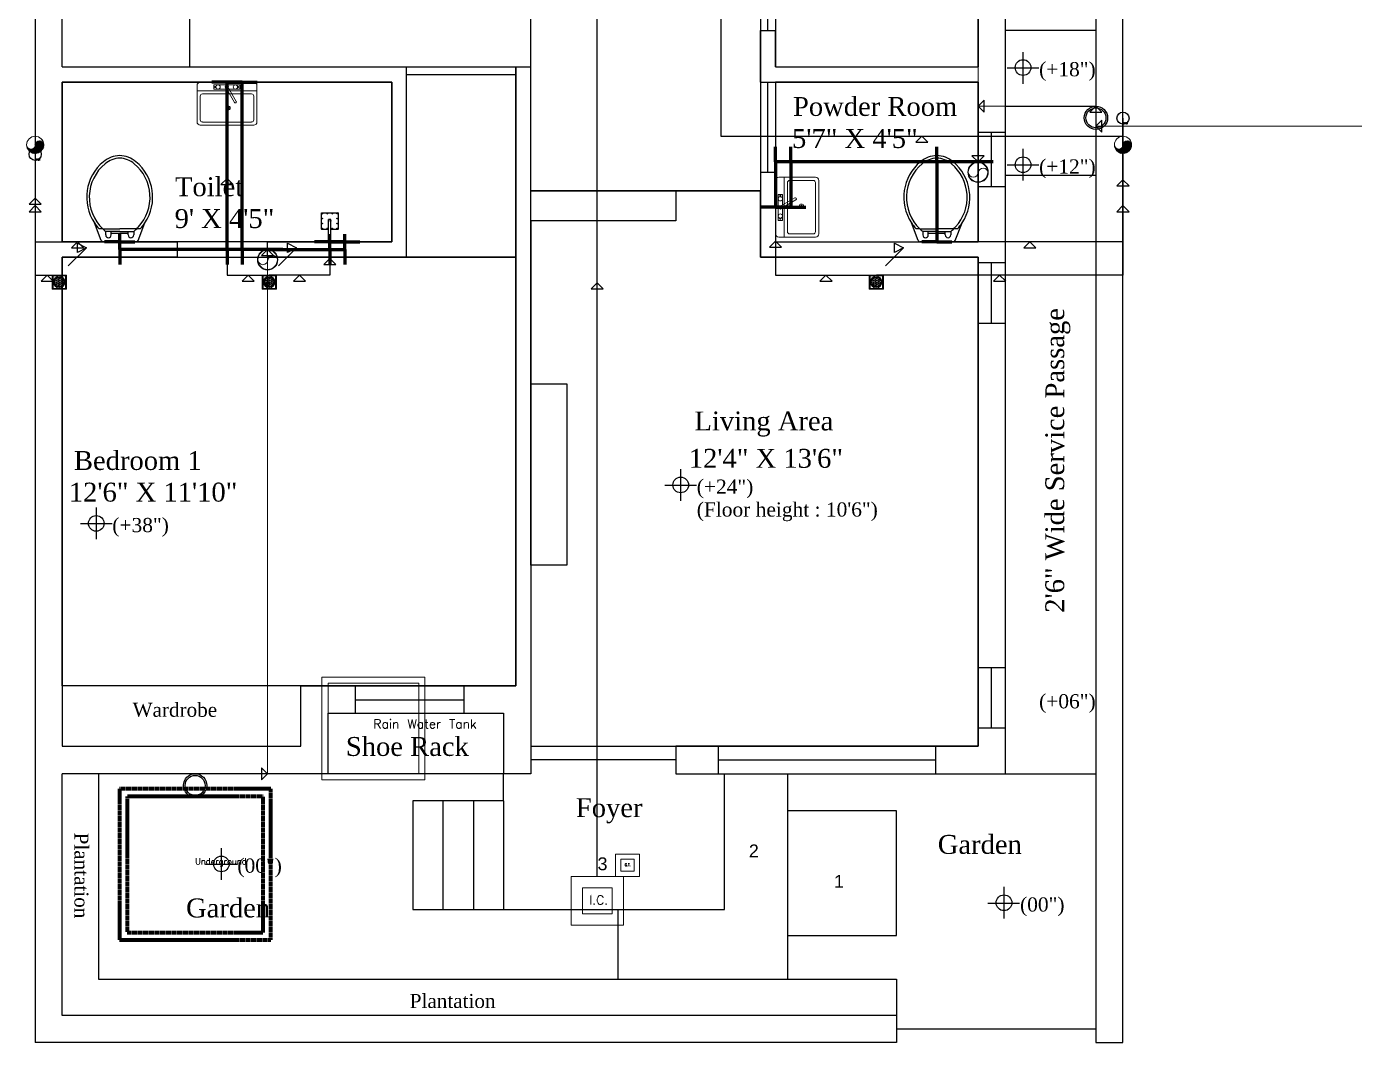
# Model space of a CAD drawing. Header units: millimetres. Extents: x 17285 to 18590, y 19555 to 20160.
# Drawn here: x 17285.2 to 17724.6, y 19559.9 to 19896.2 of the extents above; entities that cross this region are included whole.
import ezdxf

# ---------------------------------------------------------------- set-up
doc = ezdxf.new("R2010")
doc.units = ezdxf.units.MM
doc.header["$LTSCALE"] = 0.5
doc.linetypes.add('CENTER2', pattern=[28.575, 19.05, -3.175, 3.175, -3.175])
doc.linetypes.add('DASHED', pattern=[0.75, 0.5, -0.25])
for name, color, linetype in [('Balcony2', 7, 'Continuous'), ('BathRoom1', 7, 'Continuous'), ('BedRoom1', 7, 'Continuous'), ('Boundary', 7, 'Continuous'), ('Doors', 7, 'Continuous'), ('Foyer', 7, 'Continuous'), ('Garden', 7, 'Continuous'), ('IC GT Connection', 1, 'Continuous'), ('LivingRoom1', 7, 'Continuous'), ('MainGate', 7, 'Continuous'), ('Pathway1', 7, 'Continuous'), ('Plantation', 7, 'Continuous'), ('Powder_Room1', 7, 'Continuous'), ('Rain_Water', 5, 'Continuous'), ('ShoeRack', 7, 'Continuous'), ('Soil Drain Pipe', 30, 'Continuous'), ('Staircase', 7, 'Continuous'), ('Staircase_outerwall', 7, 'Continuous'), ('StoreRoom', 7, 'Continuous'), ('Underground', 7, 'DASHED'), ('Wardrobe1', 7, 'Continuous'), ('WashBasin', 7, 'Continuous'), ('Waste Drain Pipe', 3, 'Continuous'), ('WC', 7, 'Continuous'), ('Windows', 7, 'Continuous')]:
    doc.layers.add(name, color=color, linetype=linetype)
doc.layers.add('Shower', color=7, linetype='Continuous', plot=False)
doc.styles.add('PDF Arial', font='arial.ttf')
doc.styles.add('PDF Romantic', font='romantic.ttf')
doc.styles.get("Standard").update_dxf_attribs({"font": 'txt.shx'})

# ---------------------------------------------------------------- blocks, each defined once
blk = doc.blocks.new('WashBasin')
at = {"color": 0, "lineweight": 0}
for p, q in [((-8.84, 0), (8.84, 0)), ((-9.91, -13.21), (-9.91, -1.07)), ((-9.91, -2.86), (9.91, -2.86)), ((-8.12, -3.93), (8.12, -3.93)), ((-4.38, -2.31), (-4.38, -0.88)), ((-4.38, -0.88), (4.19, -0.88)), ((-0.1, -2.31), (-4.38, -2.31)), ((-4.02, -1.42), (-4.02, -1.78)), ((-3.62, -1.42), (-4.02, -1.42)), ((-4.02, -1.78), (-3.62, -1.78)), ((-0.2, -2.13), (2.45, -6.72)), ((3.07, -6.37), (0.42, -1.77)), ((4.19, -2.31), (0.73, -2.31)), ((3.43, -1.42), (3.83, -1.42)), ((3.83, -1.78), (3.43, -1.78)), ((3.83, -1.42), (3.83, -1.78)), ((4.19, -0.88), (4.19, -2.31)), ((9.91, -1.07), (9.91, -13.21)), ((-8.84, -12.49), (-8.84, -4.64)), ((8.84, -4.64), (8.84, -12.49)), ((8.84, -14.28), (-8.84, -14.28)), ((8.12, -13.21), (-8.12, -13.21))]:
    blk.add_line(p, q, dxfattribs=at)
for centre, radius in [((-2.95, -1.6), 0.714), ((-0.1, -1.6), 0.535), ((2.76, -1.6), 0.714), ((0.33, -8.57), 0.714), ((0.33, -8.57), 0.357)]:
    blk.add_circle(centre, radius, dxfattribs=at)
for centre, radius, start, end in [((-8.84, -1.07), 1.07, 90, 180), ((8.84, -1.07), 1.07, 0, 90), ((-8.12, -4.64), 0.714, 90, 180), ((8.12, -4.64), 0.714, 0, 90), ((2.76, -6.54), 0.357, 210, 30), ((-8.12, -12.49), 0.714, 180, 270), ((8.12, -12.49), 0.714, 270, 0), ((-8.84, -13.21), 1.07, 180, 270), ((8.84, -13.21), 1.07, 270, 0)]:
    blk.add_arc(centre, radius, start, end, dxfattribs=at)
blk = doc.blocks.new('Toilet sheet')
at = {"layer": 'WC'}
for p, q in [((0, 0), (-5.46, 0)), ((0, 0), (5.46, 0)), ((-6.13, -0.46), (-8.37, -6.29)), ((-6.82, -4.33), (-5.62, -4.33)), ((-5.62, -4.33), (0, -4.33)), ((-4.64, -3.46), (-4.64, -2.26)), ((0, -3.46), (-4.64, -3.46)), ((-2.81, -2.26), (-2.81, -2.89)), ((2.81, -2.89), (-2.81, -2.89)), ((-2.81, -2.89), (-2.81, -3.46)), ((0, -3.46), (4.64, -3.46)), ((5.62, -4.33), (0, -4.33)), ((2.81, -2.26), (2.81, -2.89)), ((2.81, -2.89), (2.81, -3.46)), ((4.64, -3.46), (4.64, -2.26)), ((5.62, -4.33), (6.82, -4.33)), ((6.13, -0.46), (8.37, -6.29))]:
    blk.add_line(p, q, dxfattribs=at)
for centre, radius, start, end in [((-5.46, -0.72), 0.716, 90, 158.9586), ((5.46, -0.72), 0.716, 21.0414, 90), ((4.36, -14.74), 15.28, 137.0418, 146.4185), ((4.36, -14.74), 14.42, 133.7957, 137.0418), ((4.36, -14.74), 14.42, 128.5915, 133.7957), ((-3.72, -2.26), 0.911, 0, 180), ((3.72, -2.26), 0.911, 0, 180), ((-4.36, -14.74), 14.42, 46.2043, 51.4085), ((-4.36, -14.74), 14.42, 309.5706, 46.2043), ((-4.36, -14.74), 15.28, 33.5815, 42.9582), ((4.36, -14.74), 15.28, 146.4185, 230.4294), ((4.36, -14.74), 14.42, 137.0418, 230.4294), ((-4.36, -14.74), 15.28, 309.5706, 33.5815), ((0.37, -19.56), 8.16, 230.4294, 267.3753), ((-0.37, -19.56), 8.16, 272.6247, 309.5706), ((0.37, -19.56), 9.02, 230.4294, 267.624), ((-0.37, -19.56), 9.02, 272.376, 309.5706)]:
    blk.add_arc(centre, radius, start, end, dxfattribs=at)
blk = doc.blocks.new('Shower')
at = {"linetype": 'Continuous'}
for p, q in [((-0.78, 0), (-0.71, 0)), ((-0.78, -0.31), (-0.78, 0)), ((-0.71, 0), (0.71, 0)), ((0.71, 0), (0.78, 0)), ((0.78, -0.31), (0.78, 0)), ((-2.74, -9.58), (-2.74, -4.14)), ((-2.72, -4.12), (-0.36, -4.12)), ((-2.51, -4.39), (-2.51, -4.41)), ((-2.47, -4.39), (-2.51, -4.39)), ((-2.48, -4.39), (-2.48, -4.41)), ((-2.45, -4.35), (-2.47, -4.35)), ((-2.47, -4.35), (-2.47, -4.39)), ((-2.45, -4.38), (-2.47, -4.38)), ((-2.45, -4.39), (-2.45, -4.35)), ((-2.41, -4.39), (-2.45, -4.39)), ((-2.43, -4.41), (-2.43, -4.39)), ((-2.41, -4.41), (-2.41, -4.39)), ((-0.87, -4.39), (-0.87, -4.41)), ((-0.83, -4.39), (-0.87, -4.39)), ((-0.85, -4.39), (-0.85, -4.41)), ((-0.81, -4.35), (-0.83, -4.35)), ((-0.83, -4.35), (-0.83, -4.39)), ((-0.81, -4.38), (-0.83, -4.38)), ((-0.81, -4.39), (-0.81, -4.35)), ((-0.77, -4.39), (-0.81, -4.39)), ((-0.79, -4.41), (-0.79, -4.39)), ((-0.77, -4.41), (-0.77, -4.39)), ((-0.71, -0.36), (-0.73, -0.36)), ((0.71, -0.36), (-0.71, -0.36)), ((-0.36, -0.36), (-0.36, -7.4)), ((0.36, -0.36), (0.36, -7.4)), ((0.36, -4.12), (2.72, -4.12)), ((0.73, -0.36), (0.71, -0.36)), ((0.77, -4.39), (0.77, -4.41)), ((0.81, -4.39), (0.77, -4.39)), ((0.79, -4.39), (0.79, -4.41)), ((0.83, -4.35), (0.81, -4.35)), ((0.81, -4.35), (0.81, -4.39)), ((0.83, -4.38), (0.81, -4.38)), ((0.83, -4.39), (0.83, -4.35)), ((0.87, -4.39), (0.83, -4.39)), ((0.85, -4.41), (0.85, -4.39)), ((0.87, -4.41), (0.87, -4.39)), ((2.41, -4.39), (2.41, -4.41)), ((2.45, -4.39), (2.41, -4.39)), ((2.43, -4.39), (2.43, -4.41)), ((2.47, -4.35), (2.45, -4.35)), ((2.45, -4.35), (2.45, -4.39)), ((2.47, -4.38), (2.45, -4.38)), ((2.47, -4.39), (2.47, -4.35)), ((2.51, -4.39), (2.47, -4.39)), ((2.48, -4.41), (2.48, -4.39)), ((2.51, -4.41), (2.51, -4.39)), ((2.74, -4.14), (2.74, -9.58)), ((-2.51, -4.41), (-2.47, -4.41)), ((-2.51, -6.03), (-2.51, -6.05)), ((-2.47, -6.03), (-2.51, -6.03)), ((-2.51, -6.05), (-2.47, -6.05)), ((-2.51, -7.67), (-2.51, -7.69)), ((-2.47, -7.67), (-2.51, -7.67)), ((-2.51, -7.69), (-2.47, -7.69)), ((-2.48, -6.03), (-2.48, -6.05)), ((-2.48, -7.67), (-2.48, -7.69)), ((-2.47, -4.41), (-2.47, -4.45)), ((-2.47, -4.43), (-2.45, -4.43)), ((-2.47, -4.45), (-2.45, -4.45)), ((-2.45, -5.99), (-2.47, -5.99)), ((-2.47, -5.99), (-2.47, -6.03)), ((-2.45, -6.01), (-2.47, -6.01)), ((-2.47, -6.05), (-2.47, -6.09)), ((-2.47, -6.07), (-2.45, -6.07)), ((-2.47, -6.09), (-2.45, -6.09)), ((-2.45, -7.63), (-2.47, -7.63)), ((-2.47, -7.63), (-2.47, -7.67)), ((-2.45, -7.65), (-2.47, -7.65)), ((-2.47, -7.69), (-2.47, -7.73)), ((-2.47, -7.7), (-2.45, -7.7)), ((-2.47, -7.73), (-2.45, -7.73)), ((-2.45, -4.41), (-2.41, -4.41)), ((-2.45, -4.45), (-2.45, -4.41)), ((-2.45, -6.03), (-2.45, -5.99)), ((-2.41, -6.03), (-2.45, -6.03)), ((-2.45, -6.05), (-2.41, -6.05)), ((-2.45, -6.09), (-2.45, -6.05)), ((-2.45, -7.67), (-2.45, -7.63)), ((-2.41, -7.67), (-2.45, -7.67)), ((-2.45, -7.69), (-2.41, -7.69)), ((-2.45, -7.73), (-2.45, -7.69)), ((-2.43, -6.05), (-2.43, -6.03)), ((-2.43, -7.69), (-2.43, -7.67)), ((-2.41, -6.05), (-2.41, -6.03)), ((-2.41, -7.69), (-2.41, -7.67)), ((-0.87, -4.41), (-0.83, -4.41)), ((-0.83, -4.41), (-0.83, -4.45)), ((-0.83, -4.43), (-0.81, -4.43)), ((-0.83, -4.45), (-0.81, -4.45)), ((-0.81, -4.41), (-0.77, -4.41)), ((-0.81, -4.45), (-0.81, -4.41)), ((0.36, -7.4), (-0.36, -7.4)), ((-0.36, -7.4), (0.36, -7.4)), ((-0.36, -7.44), (-0.36, -7.4)), ((-0.36, -7.44), (0.36, -7.44)), ((0.36, -7.44), (0.36, -7.4)), ((0.77, -4.41), (0.81, -4.41)), ((0.81, -4.41), (0.81, -4.45)), ((0.81, -4.43), (0.83, -4.43)), ((0.81, -4.45), (0.83, -4.45)), ((0.83, -4.41), (0.87, -4.41)), ((0.83, -4.45), (0.83, -4.41)), ((2.41, -4.41), (2.45, -4.41)), ((2.41, -6.03), (2.41, -6.05)), ((2.45, -6.03), (2.41, -6.03)), ((2.41, -6.05), (2.45, -6.05)), ((2.41, -7.67), (2.41, -7.69)), ((2.45, -7.67), (2.41, -7.67)), ((2.41, -7.69), (2.45, -7.69)), ((2.43, -6.03), (2.43, -6.05)), ((2.43, -7.67), (2.43, -7.69)), ((2.45, -4.41), (2.45, -4.45)), ((2.45, -4.43), (2.47, -4.43)), ((2.45, -4.45), (2.47, -4.45)), ((2.47, -5.99), (2.45, -5.99)), ((2.45, -5.99), (2.45, -6.03)), ((2.47, -6.01), (2.45, -6.01)), ((2.45, -6.05), (2.45, -6.09)), ((2.45, -6.07), (2.47, -6.07)), ((2.45, -6.09), (2.47, -6.09)), ((2.47, -7.63), (2.45, -7.63)), ((2.45, -7.63), (2.45, -7.67)), ((2.47, -7.65), (2.45, -7.65)), ((2.45, -7.69), (2.45, -7.73)), ((2.45, -7.7), (2.47, -7.7)), ((2.45, -7.73), (2.47, -7.73)), ((2.47, -4.41), (2.51, -4.41)), ((2.47, -4.45), (2.47, -4.41)), ((2.47, -6.03), (2.47, -5.99)), ((2.51, -6.03), (2.47, -6.03)), ((2.47, -6.05), (2.51, -6.05)), ((2.47, -6.09), (2.47, -6.05)), ((2.47, -7.67), (2.47, -7.63)), ((2.51, -7.67), (2.47, -7.67)), ((2.47, -7.69), (2.51, -7.69)), ((2.47, -7.73), (2.47, -7.69)), ((2.48, -6.05), (2.48, -6.03)), ((2.48, -7.69), (2.48, -7.67)), ((2.51, -6.05), (2.51, -6.03)), ((2.51, -7.69), (2.51, -7.67)), ((2.72, -9.6), (-2.72, -9.6)), ((-2.51, -9.31), (-2.51, -9.33)), ((-2.47, -9.31), (-2.51, -9.31)), ((-2.51, -9.33), (-2.47, -9.33)), ((-2.48, -9.31), (-2.48, -9.33)), ((-2.45, -9.27), (-2.47, -9.27)), ((-2.47, -9.27), (-2.47, -9.31)), ((-2.45, -9.29), (-2.47, -9.29)), ((-2.47, -9.33), (-2.47, -9.36)), ((-2.47, -9.34), (-2.45, -9.34)), ((-2.47, -9.36), (-2.45, -9.36)), ((-2.45, -9.31), (-2.45, -9.27)), ((-2.41, -9.31), (-2.45, -9.31)), ((-2.45, -9.33), (-2.41, -9.33)), ((-2.45, -9.36), (-2.45, -9.33)), ((-2.43, -9.33), (-2.43, -9.31)), ((-2.41, -9.33), (-2.41, -9.31)), ((-0.87, -9.31), (-0.87, -9.33)), ((-0.83, -9.31), (-0.87, -9.31)), ((-0.87, -9.33), (-0.83, -9.33)), ((-0.85, -9.31), (-0.85, -9.33)), ((-0.81, -9.27), (-0.83, -9.27)), ((-0.83, -9.27), (-0.83, -9.31)), ((-0.81, -9.29), (-0.83, -9.29)), ((-0.83, -9.33), (-0.83, -9.36)), ((-0.83, -9.34), (-0.81, -9.34)), ((-0.83, -9.36), (-0.81, -9.36)), ((-0.81, -9.31), (-0.81, -9.27)), ((-0.77, -9.31), (-0.81, -9.31)), ((-0.81, -9.33), (-0.77, -9.33)), ((-0.81, -9.36), (-0.81, -9.33)), ((-0.79, -9.33), (-0.79, -9.31)), ((-0.77, -9.33), (-0.77, -9.31)), ((0.77, -9.31), (0.77, -9.33)), ((0.81, -9.31), (0.77, -9.31)), ((0.77, -9.33), (0.81, -9.33)), ((0.79, -9.31), (0.79, -9.33)), ((0.83, -9.27), (0.81, -9.27)), ((0.81, -9.27), (0.81, -9.31)), ((0.83, -9.29), (0.81, -9.29)), ((0.81, -9.33), (0.81, -9.36)), ((0.81, -9.34), (0.83, -9.34)), ((0.81, -9.36), (0.83, -9.36)), ((0.83, -9.31), (0.83, -9.27)), ((0.87, -9.31), (0.83, -9.31)), ((0.83, -9.33), (0.87, -9.33)), ((0.83, -9.36), (0.83, -9.33)), ((0.85, -9.33), (0.85, -9.31)), ((0.87, -9.33), (0.87, -9.31)), ((2.41, -9.31), (2.41, -9.33)), ((2.45, -9.31), (2.41, -9.31)), ((2.41, -9.33), (2.45, -9.33)), ((2.43, -9.31), (2.43, -9.33)), ((2.47, -9.27), (2.45, -9.27)), ((2.45, -9.27), (2.45, -9.31)), ((2.47, -9.29), (2.45, -9.29)), ((2.45, -9.33), (2.45, -9.36)), ((2.45, -9.34), (2.47, -9.34)), ((2.45, -9.36), (2.47, -9.36)), ((2.47, -9.31), (2.47, -9.27)), ((2.51, -9.31), (2.47, -9.31)), ((2.47, -9.33), (2.51, -9.33)), ((2.47, -9.36), (2.47, -9.33)), ((2.48, -9.33), (2.48, -9.31)), ((2.51, -9.33), (2.51, -9.31))]:
    blk.add_line(p, q, dxfattribs=at)
at = {"linetype": 'CENTER2'}
for p, q in [((0.48, 0), (-0.48, 0)), ((0, 0.48), (0, -0.48))]:
    blk.add_line(p, q, dxfattribs=at)
at = {"linetype": 'Continuous'}
for centre in [(-2.46, -4.4), (-0.82, -4.4), (0.82, -4.4), (2.46, -4.4), (-2.46, -6.04), (-2.46, -7.68), (2.46, -6.04), (2.46, -7.68), (-2.46, -9.32), (-0.82, -9.32), (0.82, -9.32), (2.46, -9.32)]:
    blk.add_circle(centre, 0.0959, dxfattribs=at)
for centre, radius, start, end in [((-2.72, -4.14), 0.024, 90, 180), ((-0.73, -0.31), 0.048, 180, 270), ((0.73, -0.31), 0.048, 270, 0), ((2.72, -4.14), 0.024, 0, 90), ((0, -6.86), 0.444, 144.1752, 215.8248), ((0, -6.86), 0.441, 144.6089, 215.3911), ((0, -6.86), 0.434, 145.9684, 214.0316), ((0, -6.86), 0.432, 146.4427, 213.5573), ((0, -6.86), 0.392, 156.4575, 203.5425), ((0, -6.86), 0.444, 0, 35.8248), ((0, -6.86), 0.441, 0, 35.3911), ((0, -6.86), 0.434, 0, 34.0316), ((0, -6.86), 0.432, 326.4427, 33.5573), ((0, -6.86), 0.392, 336.4575, 23.5425), ((0, -6.86), 0.444, 324.1752, 0), ((0, -6.86), 0.434, 325.9684, 0), ((0, -6.86), 0.441, 324.6089, 0), ((-2.72, -9.58), 0.024, 180, 270), ((2.72, -9.58), 0.024, 270, 0)]:
    blk.add_arc(centre, radius, start, end, dxfattribs=at)
blk = doc.blocks.new('MWSP')
at = {"layer": 'MainWaterSupplyPipe', "lineweight": 0}
for p, q in [((-81, -94), (-81, -94)), ((-81, -94), (-81, -94)), ((-77, -102), (-77, -102)), ((-77, -102), (-77, -102))]:
    blk.add_line(p, q, dxfattribs=at)
at = {"layer": 'MainWaterSupplyPipe', "color": 215, "lineweight": 0, "true_color": 0xa953a0}
for radius in [84.5, 80.6]:
    blk.add_circle((0, -85), radius, dxfattribs=at)
at = {"layer": 'MainWaterSupplyPipe', "color": 6, "lineweight": 0}
blk.add_arc((-39, -85), 41.3, 181.1754, 358.8246, dxfattribs=at)
at = {"layer": 'MainWaterSupplyPipe', "color": 215, "lineweight": 0, "true_color": 0xa953a0}
for centre, start, end in [((-39, -85), 181.1754, 358.8246), ((43, -92), 6.1794, 173.8256)]:
    blk.add_arc(centre, 41.3, start, end, dxfattribs=at)
blk = doc.blocks.new('Outlet_Pipe')
for radius in [3.86, 3.3]:
    blk.add_circle((0, -3.86), radius)
blk = doc.blocks.new('IC')
at = {"color": 7, "lineweight": 0}
for points in [[(8.67, 0), (-8.67, 0), (-8.67, -16.14), (8.67, -16.14)], [(4.89, -3.78), (-4.89, -3.78), (-4.89, -12.36), (4.89, -12.36)]]:
    blk.add_lwpolyline(points, close=True, dxfattribs=at)
blk.add_text('I.C.', height=3).set_placement((-2.68, -9.34))
at = {"insert": (-1.87, -5.98), "char_height": 0.00873, "attachment_point": 1}
blk.add_mtext_dynamic_manual_height_columns('IC', width=5.7261, gutter_width=0.0437, heights=[0], dxfattribs=at)
blk = doc.blocks.new('GT')
at = {"color": 7, "lineweight": 0}
for p, q in [((4.92, 9.25), (-4.92, 9.25)), ((-4.92, 9.25), (-4.92, 0)), ((2.76, 7.09), (-2.76, 7.09)), ((-2.76, 7.09), (-2.76, 2.17)), ((2.76, 2.17), (2.76, 7.09)), ((4.92, 0), (4.92, 9.25)), ((-4.92, 0), (4.92, 0)), ((-2.76, 2.17), (2.76, 2.17))]:
    blk.add_line(p, q, dxfattribs=at)
blk.add_text('G.T.', height=1).set_placement((-1.1, 4.27))
blk = doc.blocks.new('FT')
at = {"lineweight": 0}
for p, q in [((-117.92934, -235.85868), (-117.92934, 0)), ((-117.92934, 0), (117.92934, 0)), ((117.92934, 0), (117.92934, -235.85868)), ((-102.205428, -220.134768), (-102.205428, -15.723912)), ((-102.205428, -15.723912), (102.205428, -15.723912)), ((-78.61956, -117.92934), (-74.688582, -117.92934)), ((-78.61956, -133.653252), (-74.688582, -133.653252)), ((-70.757604, -106.136406), (-74.688582, -98.27445)), ((-74.688582, -98.27445), (-74.688582, -98.27445)), ((-74.688582, -117.92934), (-70.757604, -106.136406)), ((-74.688582, -133.653252), (-70.757604, -141.515208)), ((-70.757604, -141.515208), (-74.688582, -149.377164)), ((-55.033692, -82.550538), (-58.96467, -90.412494)), ((-58.96467, -90.412494), (-55.033692, -98.27445)), ((-58.96467, -125.791296), (-55.033692, -117.92934)), ((-55.033692, -133.653252), (-58.96467, -125.791296)), ((-58.96467, -157.23912), (-55.033692, -149.377164)), ((-55.033692, -169.032054), (-58.96467, -157.23912)), ((-55.033692, -62.895648), (-43.240758, -62.895648)), ((-55.033692, -62.895648), (-55.033692, -62.895648)), ((-43.240758, -82.550538), (-55.033692, -82.550538)), ((-55.033692, -98.27445), (-43.240758, -98.27445)), ((-55.033692, -117.92934), (-43.240758, -117.92934)), ((-43.240758, -133.653252), (-55.033692, -133.653252)), ((-55.033692, -149.377164), (-43.240758, -149.377164)), ((-43.240758, -169.032054), (-55.033692, -169.032054)), ((-39.30978, -55.033692), (-43.240758, -51.102714)), ((-43.240758, -62.895648), (-39.30978, -55.033692)), ((-39.30978, -90.412494), (-43.240758, -82.550538)), ((-43.240758, -98.27445), (-39.30978, -90.412494)), ((-43.240758, -117.92934), (-39.30978, -125.791296)), ((-39.30978, -125.791296), (-43.240758, -133.653252)), ((-43.240758, -149.377164), (-39.30978, -157.23912)), ((-39.30978, -157.23912), (-43.240758, -169.032054)), ((-27.516846, -43.240758), (-23.585868, -47.171736)), ((-23.585868, -62.895648), (-27.516846, -74.688582)), ((-27.516846, -74.688582), (-23.585868, -82.550538)), ((-23.585868, -98.27445), (-27.516846, -106.136406)), ((-27.516846, -106.136406), (-23.585868, -117.92934)), ((-27.516846, -141.515208), (-23.585868, -133.653252)), ((-23.585868, -149.377164), (-27.516846, -141.515208)), ((-27.516846, -176.89401), (-23.585868, -169.032054)), ((-23.585868, -184.755966), (-27.516846, -176.89401)), ((-23.585868, -47.171736), (-15.723912, -47.171736)), ((-15.723912, -62.895648), (-23.585868, -62.895648)), ((-23.585868, -82.550538), (-15.723912, -82.550538)), ((-15.723912, -98.27445), (-23.585868, -98.27445)), ((-23.585868, -117.92934), (-15.723912, -117.92934)), ((-23.585868, -133.653252), (-15.723912, -133.653252)), ((-15.723912, -149.377164), (-23.585868, -149.377164)), ((-23.585868, -169.032054), (-15.723912, -169.032054)), ((-15.723912, -184.755966), (-23.585868, -184.755966)), ((-15.723912, -47.171736), (-11.792934, -39.30978)), ((-7.861956, -74.688582), (-15.723912, -62.895648)), ((-15.723912, -82.550538), (-7.861956, -74.688582)), ((-7.861956, -106.136406), (-15.723912, -98.27445)), ((-15.723912, -117.92934), (-7.861956, -106.136406)), ((-15.723912, -133.653252), (-7.861956, -141.515208)), ((-7.861956, -141.515208), (-15.723912, -149.377164)), ((-15.723912, -169.032054), (-7.861956, -176.89401)), ((-7.861956, -176.89401), (-15.723912, -184.755966)), ((3.930978, -47.171736), (0, -55.033692)), ((0, -55.033692), (3.930978, -62.895648)), ((3.930978, -82.550538), (0, -90.412494)), ((0, -90.412494), (3.930978, -98.27445)), ((0, -125.791296), (3.930978, -117.92934)), ((3.930978, -133.653252), (0, -125.791296)), ((0, -157.23912), (3.930978, -149.377164)), ((3.930978, -169.032054), (0, -157.23912)), ((0, -192.617922), (3.930978, -184.755966)), ((3.930978, -196.5489), (0, -192.617922)), ((15.723912, -47.171736), (3.930978, -47.171736)), ((3.930978, -62.895648), (15.723912, -62.895648)), ((15.723912, -82.550538), (3.930978, -82.550538)), ((3.930978, -98.27445), (15.723912, -98.27445)), ((3.930978, -117.92934), (15.723912, -117.92934)), ((15.723912, -133.653252), (3.930978, -133.653252)), ((3.930978, -149.377164), (15.723912, -149.377164)), ((15.723912, -169.032054), (3.930978, -169.032054)), ((3.930978, -184.755966), (15.723912, -184.755966)), ((19.65489, -55.033692), (15.723912, -47.171736)), ((15.723912, -62.895648), (19.65489, -55.033692)), ((19.65489, -90.412494), (15.723912, -82.550538)), ((15.723912, -98.27445), (19.65489, -90.412494)), ((15.723912, -117.92934), (19.65489, -125.791296)), ((19.65489, -125.791296), (15.723912, -133.653252)), ((15.723912, -149.377164), (19.65489, -157.23912)), ((19.65489, -157.23912), (15.723912, -169.032054)), ((15.723912, -184.755966), (19.65489, -192.617922)), ((19.65489, -192.617922), (19.65489, -196.5489)), ((35.378802, -62.895648), (31.447824, -74.688582)), ((31.447824, -74.688582), (35.378802, -82.550538)), ((35.378802, -98.27445), (31.447824, -106.136406)), ((31.447824, -106.136406), (35.378802, -117.92934)), ((31.447824, -141.515208), (35.378802, -133.653252)), ((35.378802, -149.377164), (31.447824, -141.515208)), ((31.447824, -176.89401), (35.378802, -169.032054)), ((35.378802, -184.755966), (31.447824, -176.89401)), ((35.378802, -47.171736), (35.378802, -47.171736)), ((35.378802, -47.171736), (35.378802, -47.171736)), ((43.240758, -62.895648), (35.378802, -62.895648)), ((35.378802, -82.550538), (43.240758, -82.550538)), ((43.240758, -98.27445), (35.378802, -98.27445)), ((35.378802, -117.92934), (43.240758, -117.92934)), ((35.378802, -133.653252), (43.240758, -133.653252)), ((43.240758, -149.377164), (35.378802, -149.377164)), ((35.378802, -169.032054), (43.240758, -169.032054)), ((43.240758, -184.755966), (35.378802, -184.755966)), ((51.102714, -74.688582), (43.240758, -62.895648)), ((43.240758, -82.550538), (51.102714, -74.688582)), ((51.102714, -106.136406), (43.240758, -98.27445)), ((43.240758, -117.92934), (51.102714, -106.136406)), ((43.240758, -133.653252), (51.102714, -141.515208)), ((51.102714, -141.515208), (43.240758, -149.377164)), ((43.240758, -169.032054), (51.102714, -176.89401)), ((51.102714, -176.89401), (47.171736, -184.755966)), ((66.826626, -82.550538), (58.96467, -90.412494)), ((58.96467, -90.412494), (66.826626, -98.27445)), ((58.96467, -125.791296), (66.826626, -117.92934)), ((66.826626, -133.653252), (58.96467, -125.791296)), ((58.96467, -157.23912), (66.826626, -149.377164)), ((62.895648, -165.101076), (58.96467, -157.23912)), ((70.757604, -82.550538), (66.826626, -82.550538)), ((66.826626, -98.27445), (74.688582, -98.27445)), ((66.826626, -117.92934), (74.688582, -117.92934)), ((74.688582, -133.653252), (66.826626, -133.653252)), ((66.826626, -149.377164), (74.688582, -149.377164)), ((74.688582, -98.27445), (74.688582, -94.343472)), ((74.688582, -117.92934), (78.61956, -121.860318)), ((78.61956, -125.791296), (74.688582, -133.653252)), ((102.205428, -15.723912), (102.205428, -220.134768)), ((117.92934, -235.85868), (-117.92934, -235.85868)), ((102.205428, -220.134768), (-102.205428, -220.134768))]:
    blk.add_line(p, q, dxfattribs=at)
for centre, radius in [((-1.965471, -115.963869), 96.308943), ((-1.965476, -115.963864), 80.585036)]:
    blk.add_circle(centre, radius, dxfattribs=at)
blk = doc.blocks.new('WPDT')
at = {"lineweight": 0}
for p, q in [((-53.1, -62.9), (-53.1, -62.9)), ((-53.1, -62.9), (-53.1, -62.9)), ((-53.1, -66.8), (-53.1, -66.8)), ((-53.1, -66.8), (-53.1, -66.8)), ((-53.1, -74.7), (-13.8, -114)), ((-13.8, -114), (-53.1, -74.7)), ((-49.1, -78.6), (-17.7, -110.1)), ((-17.7, -110.1), (-49.1, -78.6)), ((-37.3, -82.6), (-5.9, -114)), ((-5.9, -114), (-37.3, -82.6)), ((-29.5, -86.5), (-2, -114)), ((-2, -114), (-29.5, -86.5)), ((-25.5, -86.5), (2, -114)), ((2, -114), (-25.5, -86.5)), ((-21.6, -86.5), (5.9, -114)), ((5.9, -114), (-21.6, -86.5)), ((13.8, -114), (-17.7, -86.5)), ((-17.7, -86.5), (13.8, -114)), ((-13.8, -82.6), (13.8, -114)), ((13.8, -114), (-13.8, -82.6)), ((-9.8, -78.6), (21.6, -110.1)), ((21.6, -110.1), (-9.8, -78.6)), ((-9.8, -82.6), (17.7, -110.1)), ((17.7, -110.1), (-9.8, -82.6)), ((-5.9, -78.6), (25.6, -110.1)), ((25.6, -110.1), (-5.9, -78.6)), ((33.4, -106.1), (-2, -70.8)), ((-2, -70.8), (33.4, -106.1)), ((33.4, -106.1), (-2, -70.8)), ((-2, -70.8), (33.4, -106.1)), ((-2, -74.7), (29.5, -106.1)), ((29.5, -106.1), (-2, -74.7)), ((45.2, -94.3), (2, -55)), ((2, -55), (45.2, -94.3)), ((2, -59), (41.3, -98.3)), ((41.3, -98.3), (2, -59)), ((41.3, -98.3), (2, -62.9)), ((2, -62.9), (41.3, -98.3)), ((2, -66.8), (37.3, -102.2)), ((37.3, -102.2), (2, -66.8)), ((5.9, -43.2), (49.1, -86.5)), ((49.1, -86.5), (5.9, -43.2)), ((5.9, -47.2), (49.1, -90.4)), ((49.1, -90.4), (5.9, -47.2)), ((5.9, -51.1), (45.2, -94.3)), ((45.2, -94.3), (5.9, -51.1)), ((9.8, -43.2), (53.1, -86.5)), ((53.1, -86.5), (9.8, -43.2)), ((53.1, -78.6), (13.8, -39.3)), ((13.8, -39.3), (53.1, -82.6)), ((53.1, -82.6), (13.8, -39.3)), ((13.8, -39.3), (53.1, -78.6)), ((17.7, -35.4), (57, -74.7)), ((57, -74.7), (17.7, -35.4)), ((21.6, -35.4), (57, -70.8)), ((57, -70.8), (21.6, -35.4)), ((25.6, -35.4), (57, -66.8)), ((57, -66.8), (25.6, -35.4)), ((29.5, -31.4), (57, -62.9)), ((57, -62.9), (29.5, -31.4)), ((33.4, -31.4), (57, -59)), ((57, -59), (33.4, -31.4)), ((37.3, -35.4), (57, -51.1)), ((57, -51.1), (37.3, -35.4)), ((-45.2, -90.4), (-29.5, -106.1)), ((-29.5, -106.1), (-45.2, -90.4))]:
    blk.add_line(p, q, dxfattribs=at)
blk.add_circle((0, -57), 57, dxfattribs=at)
for centre, radius, start, end in [((0, -57), 57, 0.0052, 179.99961), ((-27.5, -57), 29.5, 181.1743, 358.8257), ((27.5, -60.9), 29.5, 6.17946, 173.8261)]:
    blk.add_arc(centre, radius, start, end, dxfattribs=at)
at = {"color": 3, "lineweight": 0}
blk.add_arc((-27.5, -57), 29.5, 181.1743, 358.8257, dxfattribs=at)
blk = doc.blocks.new('SPDT')
blk.add_circle((0, 0), 2)
blk.add_text('SPDT', height=0.5).set_placement((0, -2))

msp = doc.modelspace()

# ---------------------------------------------------------------- linework, layer by layer
at = {"color": 5, "lineweight": 20}
for p, q in [((17600.02, 20090.79), (17600.02, 19851.35)), ((17639.04, 19869.81), (17600.02, 19869.81)), ((17600.02, 19869.81), (17600.02, 19851.35)), ((17639.04, 19863.18), (17639.04, 19869.81)), ((17639.04, 19863.18), (17639.04, 19869.81)), ((18306.35, 19863.18), (17639.04, 19863.18)), ((18306.35, 19863.18), (17639.04, 19863.18)), ((17364.92, 19648.84), (17364.92, 19822.4)), ((17340.94, 19648.84), (17364.92, 19648.84))]:
    msp.add_line(p, q, dxfattribs=at)
at = {"color": 5, "lineweight": 60}
for p, q in [((17351.49, 19877.79), (17346.49, 19877.79)), ((17351.49, 19877.79), (17346.49, 19877.79)), ((17351.49, 19822.4), (17351.49, 19877.79)), ((17351.49, 19877.79), (17356.49, 19877.79)), ((17351.49, 19822.4), (17351.49, 19877.79)), ((17351.49, 19877.79), (17356.49, 19877.79)), ((17533.03, 19851.35), (17533.03, 19856.35)), ((17586.38, 19851.35), (17586.38, 19856.35)), ((17600.02, 19851.35), (17533.03, 19851.35)), ((17533.03, 19851.35), (17533.03, 19846.35)), ((17533.03, 19851.35), (17533.03, 19836.39)), ((17600.02, 19851.35), (17586.38, 19851.35)), ((17586.38, 19851.35), (17586.38, 19846.35)), ((17586.38, 19851.35), (17586.38, 19824.92)), ((17533.03, 19836.39), (17528.03, 19836.39)), ((17533.03, 19836.39), (17538.03, 19836.39)), ((17315.97, 19824.92), (17310.97, 19824.92)), ((17315.97, 19824.92), (17310.97, 19824.92)), ((17315.97, 19822.4), (17315.97, 19827.4)), ((17315.97, 19822.4), (17315.97, 19827.4)), ((17315.97, 19822.4), (17315.97, 19824.92)), ((17315.97, 19824.92), (17320.97, 19824.92)), ((17315.97, 19822.4), (17315.97, 19824.92)), ((17315.97, 19824.92), (17320.97, 19824.92)), ((17351.49, 19822.4), (17351.49, 19827.4)), ((17351.49, 19822.4), (17351.49, 19827.4)), ((17385.48, 19824.92), (17380.48, 19824.92)), ((17385.48, 19824.92), (17380.48, 19824.92)), ((17385.48, 19822.4), (17385.48, 19827.4)), ((17385.48, 19822.4), (17385.48, 19827.4)), ((17385.48, 19822.4), (17385.48, 19824.92)), ((17385.48, 19824.92), (17390.48, 19824.92)), ((17385.48, 19822.4), (17385.48, 19824.92)), ((17385.48, 19824.92), (17390.48, 19824.92)), ((17586.38, 19824.92), (17581.38, 19824.92)), ((17586.38, 19824.92), (17591.38, 19824.92)), ((17364.92, 19822.4), (17315.97, 19822.4)), ((17315.97, 19822.4), (17315.97, 19817.4)), ((17364.92, 19822.4), (17315.97, 19822.4)), ((17315.97, 19822.4), (17315.97, 19817.4)), ((17364.92, 19822.4), (17351.49, 19822.4)), ((17351.49, 19822.4), (17351.49, 19817.4)), ((17364.92, 19822.4), (17351.49, 19822.4)), ((17351.49, 19822.4), (17351.49, 19817.4)), ((17364.92, 19822.4), (17385.48, 19822.4)), ((17364.92, 19822.4), (17385.48, 19822.4)), ((17385.48, 19822.4), (17385.48, 19817.4)), ((17385.48, 19822.4), (17385.48, 19817.4))]:
    msp.add_line(p, q, dxfattribs=at)
at = {"color": 1, "lineweight": 60}
for p, q in [((17356.49, 19877.79), (17351.49, 19877.79)), ((17356.49, 19877.79), (17351.49, 19877.79)), ((17356.49, 19822.4), (17356.49, 19877.79)), ((17356.49, 19877.79), (17361.49, 19877.79)), ((17356.49, 19822.4), (17356.49, 19877.79)), ((17356.49, 19877.79), (17361.49, 19877.79)), ((17538.03, 19851.35), (17538.03, 19856.35)), ((17605.02, 19851.35), (17538.03, 19851.35)), ((17538.03, 19851.35), (17538.03, 19846.35)), ((17538.03, 19851.35), (17538.03, 19836.39)), ((17538.03, 19836.39), (17533.03, 19836.39)), ((17538.03, 19836.39), (17543.03, 19836.39)), ((17356.49, 19822.4), (17356.49, 19827.4)), ((17356.49, 19822.4), (17356.49, 19827.4)), ((17390.48, 19824.92), (17385.48, 19824.92)), ((17390.48, 19824.92), (17385.48, 19824.92)), ((17390.48, 19822.4), (17390.48, 19827.4)), ((17390.48, 19822.4), (17390.48, 19827.4)), ((17390.48, 19822.4), (17390.48, 19824.92)), ((17390.48, 19824.92), (17395.48, 19824.92)), ((17390.48, 19822.4), (17390.48, 19824.92)), ((17390.48, 19824.92), (17395.48, 19824.92)), ((17369.92, 19822.4), (17356.49, 19822.4)), ((17356.49, 19822.4), (17356.49, 19817.4)), ((17369.92, 19822.4), (17356.49, 19822.4)), ((17356.49, 19822.4), (17356.49, 19817.4)), ((17369.92, 19822.4), (17390.48, 19822.4)), ((17369.92, 19822.4), (17390.48, 19822.4)), ((17390.48, 19822.4), (17390.48, 19817.4)), ((17390.48, 19822.4), (17390.48, 19817.4))]:
    msp.add_line(p, q, dxfattribs=at)
for p, q in [((17298.97, 19816.92), (17304.97, 19822.92)), ((17368.48, 19816.92), (17374.48, 19822.92)), ((17569.38, 19816.92), (17575.38, 19822.92))]:
    msp.add_line(p, q)
at = {"color": 5, "lineweight": 25}
for points in [[(17600.02, 19869.81), (17602.02, 19867.81), (17602.02, 19871.81), (17600.02, 19869.81)], [(17639.04, 19869.81), (17637.04, 19867.81), (17641.04, 19867.81), (17639.04, 19869.81)], [(17639.04, 19869.81), (17637.04, 19867.81), (17641.04, 19867.81), (17639.04, 19869.81)], [(17639.04, 19863.18), (17641.04, 19861.18), (17641.04, 19865.18), (17639.04, 19863.18)], [(17639.04, 19863.18), (17641.04, 19861.18), (17641.04, 19865.18), (17639.04, 19863.18)], [(17600.02, 19851.35), (17602.02, 19853.35), (17598.02, 19853.35), (17600.02, 19851.35)], [(17600.02, 19851.35), (17602.02, 19853.35), (17598.02, 19853.35), (17600.02, 19851.35)], [(17364.92, 19822.4), (17362.92, 19820.4), (17366.92, 19820.4), (17364.92, 19822.4)], [(17364.92, 19648.84), (17362.92, 19650.84), (17362.92, 19646.84), (17364.92, 19648.84)]]:
    msp.add_lwpolyline(points, dxfattribs=at)
for points in [[(17304.97, 19822.92), (17301.97, 19821.42), (17301.97, 19824.42)], [(17374.48, 19822.92), (17371.48, 19821.42), (17371.48, 19824.42)], [(17575.38, 19822.92), (17572.38, 19821.42), (17572.38, 19824.42)]]:
    msp.add_lwpolyline(points, close=True)
at = {"layer": 'Balcony2'}
msp.add_line((17334.99, 19822.4), (17364.92, 19822.4), dxfattribs=at)
at = {"layer": 'BathRoom1', "lineweight": 25}
for p, q in [((17406.04, 19877.79), (17296.95, 19877.79)), ((17296.95, 19877.79), (17296.95, 19824.92)), ((17406.04, 19824.92), (17406.04, 19877.79)), ((17296.95, 19824.92), (17334.99, 19824.92)), ((17334.99, 19824.92), (17334.99, 19819.89)), ((17364.92, 19819.89), (17364.92, 19824.92)), ((17364.92, 19824.92), (17406.04, 19824.92))]:
    msp.add_line(p, q, dxfattribs=at)
at = {"layer": 'BathRoom1'}
msp.add_lwpolyline([(17296.95, 19877.79), (17406.04, 19877.79), (17406.04, 19824.92), (17296.95, 19824.92)], close=True, dxfattribs=at)
at = {"layer": 'BedRoom1', "lineweight": 25}
for p, q in [((17410.93, 19819.89), (17410.93, 19882.82)), ((17447.02, 19677.93), (17447.02, 19882.82)), ((17447.02, 19882.82), (17452.05, 19882.82)), ((17334.99, 19819.89), (17296.95, 19819.89)), ((17296.95, 19819.89), (17296.95, 19677.93)), ((17410.93, 19819.89), (17364.92, 19819.89)), ((17308.14, 19736.95), (17308.14, 19726.46)), ((17302.96, 19731.64), (17313.45, 19731.64)), ((17375.97, 19677.93), (17447.02, 19677.93))]:
    msp.add_line(p, q, dxfattribs=at)
at = {"layer": 'BedRoom1'}
for points in [[(17410.93, 19882.82), (17447.02, 19882.82), (17447.02, 19819.89), (17410.93, 19819.89)], [(17296.95, 19819.89), (17447.02, 19819.89), (17447.02, 19677.93), (17296.95, 19677.93)]]:
    msp.add_lwpolyline(points, close=True, dxfattribs=at)
at = {"layer": 'BedRoom1', "lineweight": 25}
msp.add_circle((17308.21, 19731.71), 2.59, dxfattribs=at)
at = {"layer": 'Boundary', "lineweight": 25}
for p, q in [((17288, 20159.88), (17288, 19559.89)), ((17647.99, 19559.89), (17647.99, 20159.88)), ((17573.03, 19568.84), (17573.03, 19559.89)), ((17573.03, 19559.89), (17288, 19559.89)), ((17639.04, 19559.89), (17647.99, 19559.89))]:
    msp.add_line(p, q, dxfattribs=at)
at = {"layer": 'Doors'}
for p, q in [((17530.51, 19894.89), (17530.51, 19924.82)), ((17410.93, 19880.32), (17447.02, 19880.32)), ((17530.51, 19847.86), (17530.51, 19877.79)), ((17500.02, 19653.39), (17452.05, 19653.39))]:
    msp.add_line(p, q, dxfattribs=at)
at = {"layer": 'Foyer', "lineweight": 25}
msp.add_line((17452.05, 19717.93), (17452.05, 19648.84), dxfattribs=at)
at = {"layer": 'Garden', "lineweight": 25}
for p, q in [((17384.92, 19648.84), (17296.95, 19648.84)), ((17308.98, 19648.84), (17308.98, 19580.87)), ((17500.02, 19648.84), (17608.97, 19648.84)), ((17349.54, 19624.23), (17349.54, 19613.74)), ((17344.36, 19618.91), (17354.85, 19618.91)), ((17608.55, 19611.36), (17608.55, 19600.87)), ((17603.24, 19606.05), (17613.73, 19606.05)), ((17308.98, 19580.87), (17573.03, 19580.87))]:
    msp.add_line(p, q, dxfattribs=at)
at = {"layer": 'Garden'}
for p, q in [((17452.05, 19648.84), (17442.96, 19648.84)), ((17608.97, 19648.84), (17639.04, 19648.84)), ((17639.04, 19648.84), (17639.04, 19559.89)), ((17573.03, 19580.87), (17573.03, 19568.84))]:
    msp.add_line(p, q, dxfattribs=at)
at = {"layer": 'Garden', "lineweight": 25}
for centre in [(17349.61, 19618.98), (17608.62, 19606.12)]:
    msp.add_circle(centre, 2.59, dxfattribs=at)
at = {"layer": 'IC GT Connection'}
msp.add_line((17474.01, 19614.86), (17474.01, 20007.8), dxfattribs=at)
msp.add_lwpolyline([(17474.01, 19811.33), (17472.01, 19809.33), (17476.01, 19809.33)], close=True, dxfattribs=at)
at = {"layer": 'LivingRoom1'}
for p, q in [((17452.05, 19717.93), (17452.05, 19882.82)), ((17527.99, 19847.86), (17527.99, 19819.89)), ((17527.99, 19819.89), (17600.02, 19819.89))]:
    msp.add_line(p, q, dxfattribs=at)
at = {"layer": 'LivingRoom1', "lineweight": 25}
for p, q in [((17600.02, 19819.89), (17600.02, 19657.93)), ((17452.05, 19777.93), (17463.94, 19777.93)), ((17463.94, 19777.93), (17463.94, 19717.93)), ((17501.56, 19749.68), (17501.56, 19739.19)), ((17496.39, 19744.36), (17506.88, 19744.36)), ((17463.94, 19717.93), (17452.05, 19717.93)), ((17600.02, 19657.93), (17500.02, 19657.93)), ((17500.02, 19657.93), (17500.02, 19648.84))]:
    msp.add_line(p, q, dxfattribs=at)
at = {"layer": 'LivingRoom1'}
msp.add_lwpolyline([(17527.99, 19841.84), (17452.05, 19841.84), (17452.05, 19929.86), (17527.99, 19929.86)], close=True, dxfattribs=at)
msp.add_lwpolyline([(17600.02, 19657.93), (17600.02, 19819.89), (17527.99, 19819.89), (17527.99, 19841.84), (17500.02, 19841.84), (17500.02, 19831.91), (17452.05, 19831.91), (17452.05, 19657.93), (17600.02, 19657.93)], dxfattribs=at)
at = {"layer": 'LivingRoom1', "lineweight": 25}
msp.add_circle((17501.63, 19744.43), 2.59, dxfattribs=at)
at = {"layer": 'MainGate'}
msp.add_line((17573.03, 19564.37), (17639.04, 19564.37), dxfattribs=at)
at = {"layer": 'Pathway1', "lineweight": 25}
for p, q in [((17608.97, 20090.79), (17608.97, 19648.84)), ((17639.04, 20090.79), (17639.04, 19648.84)), ((17639.04, 19894.85), (17608.97, 19894.85)), ((17614.84, 19887.72), (17614.84, 19877.23)), ((17609.67, 19882.54), (17620.16, 19882.54)), ((17608.97, 19869.81), (17639.04, 19869.81)), ((17614.84, 19855.66), (17614.84, 19845.17)), ((17609.67, 19850.35), (17620.16, 19850.35)), ((17639.04, 19846.88), (17608.97, 19846.88))]:
    msp.add_line(p, q, dxfattribs=at)
for centre in [(17614.91, 19882.61), (17614.91, 19850.42)]:
    msp.add_circle(centre, 2.59, dxfattribs=at)
at = {"layer": 'Plantation', "lineweight": 25}
for p, q in [((17296.95, 19568.84), (17296.95, 19648.84)), ((17573.03, 19568.84), (17296.95, 19568.84))]:
    msp.add_line(p, q, dxfattribs=at)
at = {"layer": 'Powder_Room1'}
for p, q in [((17527.99, 19877.79), (17600.02, 19877.79)), ((17533.03, 19847.86), (17527.99, 19847.86)), ((17533.03, 19847.86), (17533.03, 19824.92)), ((17533.03, 19824.92), (17600.02, 19824.92))]:
    msp.add_line(p, q, dxfattribs=at)
at = {"layer": 'Powder_Room1', "lineweight": 25}
msp.add_line((17600.02, 19877.79), (17600.02, 19824.92), dxfattribs=at)
at = {"layer": 'Powder_Room1'}
msp.add_lwpolyline([(17533.03, 19824.92), (17600.02, 19824.92), (17600.02, 19877.79), (17533.03, 19877.79)], close=True, dxfattribs=at)
at = {"layer": 'Rain_Water', "lineweight": 0}
for points in [[(17382.92, 19646.84), (17416.92, 19646.84), (17416.92, 19680.84), (17382.92, 19680.84)], [(17384.92, 19648.84), (17414.92, 19648.84), (17414.92, 19678.84), (17384.92, 19678.84)]]:
    msp.add_lwpolyline(points, close=True, dxfattribs=at)
at = {"layer": 'ShoeRack', "lineweight": 25}
for p, q in [((17384.92, 19648.84), (17384.92, 19668.84)), ((17384.92, 19668.84), (17442.96, 19668.84))]:
    msp.add_line(p, q, dxfattribs=at)
at = {"layer": 'ShoeRack'}
for p, q in [((17442.96, 19668.84), (17442.96, 19648.84)), ((17442.96, 19648.84), (17384.92, 19648.84))]:
    msp.add_line(p, q, dxfattribs=at)
at = {"layer": 'Soil Drain Pipe'}
for p, q in [((17647.99, 19865.88), (17647.99, 19824.92)), ((17288, 19853.88), (17288, 19824.92)), ((17288, 19824.92), (17315.97, 19824.92)), ((17647.99, 19824.92), (17586.38, 19824.92))]:
    msp.add_line(p, q, dxfattribs=at)
for points in [[(17647.99, 19845.4), (17645.99, 19843.4), (17649.99, 19843.4)], [(17288, 19839.4), (17286, 19837.4), (17290, 19837.4)], [(17301.99, 19824.92), (17299.99, 19822.92), (17303.99, 19822.92)], [(17617.18, 19824.92), (17615.18, 19822.92), (17619.18, 19822.92)]]:
    msp.add_lwpolyline(points, close=True, dxfattribs=at)
at = {"layer": 'Staircase', "lineweight": 25}
for p, q in [((17339.05, 19898.9), (17339.05, 19882.82)), ((17452.05, 19841.84), (17527.99, 19841.84)), ((17500.02, 19841.84), (17500.02, 19831.91)), ((17500.02, 19831.91), (17452.05, 19831.91)), ((17516.11, 19603.95), (17516.11, 19648.84)), ((17537.08, 19580.87), (17537.08, 19648.84)), ((17442.96, 19639.89), (17413.03, 19639.89)), ((17413.03, 19639.89), (17413.03, 19603.95)), ((17422.96, 19639.89), (17422.96, 19603.95)), ((17433.03, 19639.89), (17433.03, 19603.95)), ((17442.96, 19639.89), (17442.96, 19603.95)), ((17573.03, 19636.53), (17537.08, 19636.53)), ((17573.03, 19595.28), (17573.03, 19636.53)), ((17413.03, 19603.95), (17442.96, 19603.95)), ((17480.86, 19603.95), (17480.86, 19580.87)), ((17537.08, 19595.28), (17573.03, 19595.28))]:
    msp.add_line(p, q, dxfattribs=at)
at = {"layer": 'Staircase'}
for p, q in [((17442.96, 19639.89), (17442.96, 19648.84)), ((17442.96, 19603.95), (17516.11, 19603.95))]:
    msp.add_line(p, q, dxfattribs=at)
at = {"layer": 'Staircase_outerwall', "lineweight": 25}
for q in [(17296.95, 20073.87), (17339.05, 19882.82)]:
    msp.add_line((17296.95, 19882.82), q, dxfattribs=at)
at = {"layer": 'Staircase_outerwall'}
msp.add_line((17339.05, 19882.82), (17410.93, 19882.82), dxfattribs=at)
at = {"layer": 'StoreRoom', "lineweight": 25}
msp.add_line((17600.02, 19924.82), (17600.02, 19882.82), dxfattribs=at)
at = {"layer": 'StoreRoom'}
for p, q in [((17527.99, 19877.79), (17527.99, 19894.89)), ((17527.99, 19894.89), (17533.03, 19894.89)), ((17533.03, 19882.82), (17533.03, 19894.89)), ((17533.03, 19882.82), (17600.02, 19882.82))]:
    msp.add_line(p, q, dxfattribs=at)
msp.add_lwpolyline([(17533.03, 19882.82), (17600.02, 19882.82), (17600.02, 19924.82), (17533.03, 19924.82)], close=True, dxfattribs=at)
at = {"layer": 'Underground', "linetype": 'DASHED', "lineweight": 80}
for points in [[(17315.94, 19593.84), (17365.94, 19593.84), (17365.94, 19643.84), (17315.94, 19643.84), (17315.94, 19593.84)], [(17318.44, 19596.34), (17363.44, 19596.34), (17363.44, 19641.34), (17318.44, 19641.34), (17318.44, 19596.34)]]:
    msp.add_lwpolyline(points, close=True, dxfattribs=at)
at = {"layer": 'Wardrobe1'}
for p, q in [((17375.97, 19677.93), (17296.95, 19677.93)), ((17296.95, 19677.93), (17296.95, 19657.93))]:
    msp.add_line(p, q, dxfattribs=at)
at = {"layer": 'Wardrobe1', "lineweight": 25}
for p, q in [((17375.97, 19657.93), (17375.97, 19677.93)), ((17296.95, 19657.93), (17375.97, 19657.93))]:
    msp.add_line(p, q, dxfattribs=at)
at = {"layer": 'Waste Drain Pipe'}
for p, q in [((17514.91, 20058.12), (17514.91, 19859.88)), ((17351.49, 19877.79), (17351.49, 19813.92)), ((17288, 19859.88), (17288, 19813.92)), ((17514.91, 19859.88), (17647.99, 19859.88)), ((17647.99, 19859.88), (17647.99, 19813.92)), ((17533.03, 19836.39), (17533.03, 19813.92)), ((17385.48, 19824.92), (17385.48, 19813.92)), ((17288, 19813.92), (17295.97, 19813.92)), ((17351.49, 19813.92), (17365.48, 19813.92)), ((17385.48, 19813.92), (17365.48, 19813.92)), ((17533.03, 19813.92), (17566.38, 19813.92)), ((17647.99, 19813.92), (17566.38, 19813.92))]:
    msp.add_line(p, q, dxfattribs=at)
for points in [[(17581.45, 19859.88), (17579.45, 19857.88), (17583.45, 19857.88)], [(17351.49, 19845.85), (17349.49, 19843.85), (17353.49, 19843.85)], [(17288, 19836.9), (17286, 19834.9), (17290, 19834.9)], [(17647.99, 19836.9), (17645.99, 19834.9), (17649.99, 19834.9)], [(17533.03, 19825.15), (17531.03, 19823.15), (17535.03, 19823.15)], [(17385.48, 19819.42), (17383.48, 19817.42), (17387.48, 19817.42)], [(17291.99, 19813.92), (17289.99, 19811.92), (17293.99, 19811.92)], [(17358.49, 19813.92), (17356.49, 19811.92), (17360.49, 19811.92)], [(17375.48, 19813.92), (17373.48, 19811.92), (17377.48, 19811.92)], [(17549.7, 19813.92), (17547.7, 19811.92), (17551.7, 19811.92)], [(17607.18, 19813.92), (17605.18, 19811.92), (17609.18, 19811.92)]]:
    msp.add_lwpolyline(points, close=True, dxfattribs=at)
at = {"layer": 'Windows', "lineweight": 25}
for p, q in [((17600.02, 19861.26), (17608.97, 19861.26)), ((17604.5, 19843.21), (17604.5, 19861.26)), ((17600.02, 19843.21), (17608.97, 19843.21)), ((17608.97, 19817.93), (17600.02, 19817.93)), ((17604.5, 19797.93), (17604.5, 19817.93)), ((17608.97, 19797.93), (17600.02, 19797.93)), ((17608.97, 19683.95), (17600.02, 19683.95)), ((17604.5, 19663.95), (17604.5, 19683.95)), ((17394.01, 19668.84), (17394.01, 19677.93)), ((17429.95, 19668.84), (17429.95, 19677.93)), ((17394.01, 19673.32), (17429.95, 19673.32)), ((17608.97, 19663.95), (17600.02, 19663.95)), ((17514.01, 19657.93), (17514.01, 19648.84)), ((17586.03, 19648.84), (17586.03, 19657.93)), ((17586.03, 19653.32), (17514.01, 19653.32))]:
    msp.add_line(p, q, dxfattribs=at)

# ---------------------------------------------------------------- block references
for name, p in [('Outlet_Pipe', (17639.04, 19869.81)), ('SPDT', (17647.99, 19865.88)), ('SPDT', (17288, 19853.88)), ('Outlet_Pipe', (17340.94, 19648.84)), ('IC', (17474.01, 19614.86))]:
    msp.add_blockref(name, p)
at = {"xscale": 0.05, "yscale": 0.05, "zscale": 0.05}
for p in [(17288, 19859.88), (17647.99, 19859.88)]:
    msp.add_blockref('WPDT', p, dxfattribs=at)
for name, p, xscale, yscale in [('FT', (17295.97, 19813.92), 0.02, 0.02), ('FT', (17365.48, 19813.92), 0.02, 0.02), ('FT', (17566.38, 19813.92), 0.02, 0.02), ('GT', (17484.01, 19614.86), 0.8, 0.8)]:
    msp.add_blockref(name, p, dxfattribs=dict(xscale=xscale, yscale=yscale))
at = {"layer": 'BathRoom1', "xscale": 0.04, "yscale": 0.04}
msp.add_blockref('MWSP', (17364.92, 19822.4), dxfattribs=at)
msp.add_blockref('MWSP', (17364.92, 19822.4), dxfattribs=at)
at = {"layer": 'Powder_Room1', "xscale": 0.04, "yscale": 0.04}
msp.add_blockref('MWSP', (17600.02, 19851.35), dxfattribs=at)
at = {"layer": 'Shower', "rotation": 180}
msp.add_blockref('Shower', (17385.48, 19824.92), dxfattribs=at)
at = {"layer": 'WashBasin'}
msp.add_blockref('WashBasin', (17351.49, 19877.79), dxfattribs=at)
at = {"layer": 'WashBasin', "rotation": 89.99999999999999}
msp.add_blockref('WashBasin', (17533.03, 19836.39), dxfattribs=at)
at = {"layer": 'WC', "rotation": 180}
for p in [(17315.97, 19824.92), (17586.38, 19824.92)]:
    msp.add_blockref('Toilet sheet', p, dxfattribs=at)

# ---------------------------------------------------------------- texts
at = {"layer": 'BathRoom1', "style": 'PDF Romantic'}
for s, p in [('Toilet', (17334.27, 19840.03)), ('9\' X 4\'5"', (17334.15, 19829.49))]:
    msp.add_text(s, height=6.259, dxfattribs=at).set_placement(p)
at = {"layer": 'BedRoom1', "style": 'PDF Romantic'}
for s, height, p in [('Bedroom 1', 6.259, (17300.83, 19749.4)), ('12\'6" X 11\'10"', 6.2591, (17299.14, 19738.93)), ('(+38")', 4.694, (17313.53, 19728.81))]:
    msp.add_text(s, height=height, dxfattribs=at).set_placement(p)
at = {"layer": 'Foyer', "style": 'PDF Romantic'}
msp.add_text('Foyer', height=6.259, dxfattribs=at).set_placement((17466.94, 19634.48))
at = {"layer": 'Garden', "style": 'PDF Romantic'}
for s, height, p in [('Garden', 6.259, (17586.71, 19622.32)), ('(00")', 4.694, (17354.93, 19616.08)), ('(00")', 4.694, (17613.94, 19603.22)), ('Garden', 6.259, (17337.93, 19601.28))]:
    msp.add_text(s, height=height, dxfattribs=at).set_placement(p)
at = {"layer": 'LivingRoom1', "style": 'PDF Romantic'}
for s, height, p in [('Living Area', 6.2591, (17506.2, 19762.49)), ('12\'4" X 13\'6"', 6.2591, (17504.31, 19750.12)), ('(+24")', 4.694, (17506.95, 19741.53)), ('(Floor height : 10\'6")', 4.6943, (17506.95, 19733.97))]:
    msp.add_text(s, height=height, dxfattribs=at).set_placement(p)
at = {"layer": 'Pathway1', "style": 'PDF Romantic'}
for s, p in [('(+18")', (17620.24, 19879.71)), ('(+12")', (17620.24, 19847.52)), ('(+06")', (17620.24, 19670.49))]:
    msp.add_text(s, height=4.694, dxfattribs=at).set_placement(p)
msp.add_text('2\'6" Wide Service Passage', height=6.2591, rotation=90, dxfattribs=at).set_placement((17628.55, 19702.13))
at = {"layer": 'Plantation', "style": 'PDF Romantic'}
msp.add_text('Plantation', height=4.632, rotation=270, dxfattribs=at).set_placement((17301.01, 19629.34))
msp.add_text('Plantation', height=4.632, dxfattribs=at).set_placement((17411.97, 19571.31))
at = {"layer": 'Powder_Room1', "style": 'PDF Romantic'}
for s, p in [('Powder Room', (17538.79, 19866.6)), ('5\'7" X 4\'5"', (17538.47, 19855.99))]:
    msp.add_text(s, height=6.2591, dxfattribs=at).set_placement(p)
at = {"layer": 'Rain_Water'}
msp.add_text('Rain Water Tank', height=3, dxfattribs=at).set_placement((17399.92, 19663.84))
at = {"layer": 'ShoeRack', "style": 'PDF Romantic'}
msp.add_text('Shoe Rack', height=6.259, dxfattribs=at).set_placement((17390.82, 19654.74))
at = {"layer": 'Staircase', "style": 'PDF Arial'}
for s, p in [('3', (17474.11, 19616.91)), ('2', (17524.18, 19621.18)), ('1', (17552.38, 19611.11))]:
    msp.add_text(s, height=4.24, dxfattribs=at).set_placement(p)
at = {"layer": 'Underground'}
msp.add_text('Underground', height=2, dxfattribs=at).set_placement((17340.94, 19618.84))
at = {"layer": 'Wardrobe1', "style": 'PDF Romantic'}
msp.add_text('Wardrobe', height=4.632, dxfattribs=at).set_placement((17320.25, 19667.69))

doc.saveas('drawing.dxf')
